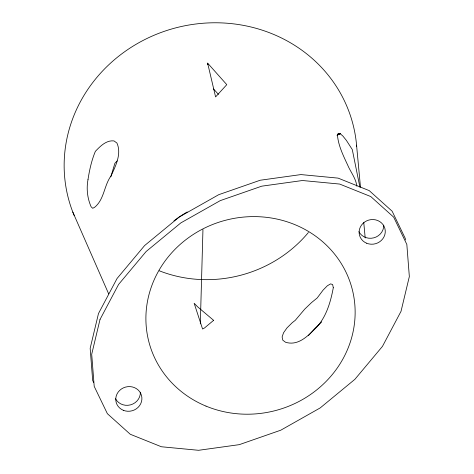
<?xml version="1.0" encoding="UTF-8"?>
<svg xmlns="http://www.w3.org/2000/svg" width="474" height="474" viewBox="0 0 474 474"><rect width="100%" height="100%" fill="white"/><g stroke="black" fill="none" stroke-linecap="round" stroke-linejoin="round"><path stroke-width="0.71" d="M200.312 323.837L202.955 229.588M207.576 64.553L207.618 63.119L226.785 84.656L215.593 96.921L207.618 63.119L207.535 64.571M110.833 176.784L114.874 163.34L117.125 160.923M308.438 335.586L314.872 328.446L321.71 321.893M337.34 134.752L339.982 133.532L342.838 136.002L346.37 140.369L352.283 149.559L359.902 187.171M337.441 134.812L340.101 133.603M336.973 135.315L340.296 133.792M339.982 133.532L338.217 133.289L337.447 135.12C338.436 146.667 344.124 157.184 348.823 167.583C351.898 173.685 356.01 179.279 356.875 186.211M213.531 88.97L218.437 94.35M93.633 382.447L92.673 380.45L90.167 348.325L98.479 313.551L117.054 278.499L144.617 245.556L179.296 216.974L218.721 194.69L260.208 180.233L300.931 174.58L338.116 178.123L369.222 190.619L392.14 211.208L405.3 238.499L405.412 239.957M72.818 212.103L108.67 293.862M356.566 145.121L360.471 187.112M363.759 222.478L365.199 237.948M308.414 232.479A126.031 118.05 -14.5 0 1 159.211 270.761M74.181 215.492A147.035 137.727 -14.5 0 1 178.23 27.237A147.035 137.727 -14.5 0 1 356.691 146.573M173.94 220.854A122.529 114.773 -14.5 0 1 187.218 211.949M140.375 392.211A13.13 12.294 -14.5 0 1 130.427 404.891A13.13 12.294 -14.5 0 1 115.532 398.723M383.739 225.162A13.13 12.294 -14.5 0 1 373.79 237.841A13.13 12.294 -14.5 0 1 358.895 231.673M88.01 179.545C86.286 188.723 87.37 198.28 91.127 206.812L92.756 208.299L94.664 207.268C104.363 199.358 103.972 185.494 111.052 175.895C115.591 165.959 121.824 153.92 116.93 143.035L113.991 140.914C106.306 140.02 100.257 146.235 95.375 151.336C91.612 160.336 89.485 169.935 88.01 179.545M333.293 287.73C330.728 301.606 326.444 316.525 316.733 327.131C308.485 335.355 298.573 346.287 285.555 342.258L282.8 340.19L282.113 336.949L283.553 332.748L287.013 327.878L292.262 322.67L295.243 320.353L304.741 309.119L311.566 302.554L317.189 297.98L323.084 290.112L327.356 285.775L330.609 283.873L332.635 284.542L333.293 287.73M100.014 319.482L91.701 354.256L94.208 386.381L107.367 413.672L130.279 434.267L161.391 446.757L198.57 450.3L239.299 444.648L280.786 430.191L320.211 407.913L354.884 379.324L382.453 346.387L401.022 311.335L409.34 276.561L406.834 244.436L393.675 217.145L370.757 196.55L339.651 184.06L302.465 180.517L261.743 186.169L220.256 200.626L180.831 222.904L146.152 251.493L118.589 284.43L100.014 319.482M213.614 320.335L204.466 328.002L202.576 329.003L194.15 303.259L197.605 306.808L213.614 320.335M206 406.111A105.027 98.373 -14.5 0 0 354.771 303.994A105.027 98.373 -14.5 0 0 190.785 236.123A105.027 98.373 -14.5 0 0 206 406.111M123.276 410.271A13.13 12.294 -14.5 0 0 141.868 397.508A13.13 12.294 -14.5 0 0 121.374 389.024A13.13 12.294 -14.5 0 0 123.276 410.271M366.633 243.221A13.13 12.294 -14.5 0 0 385.232 230.459A13.13 12.294 -14.5 0 0 364.731 221.974A13.13 12.294 -14.5 0 0 366.633 243.221"/></g></svg>
